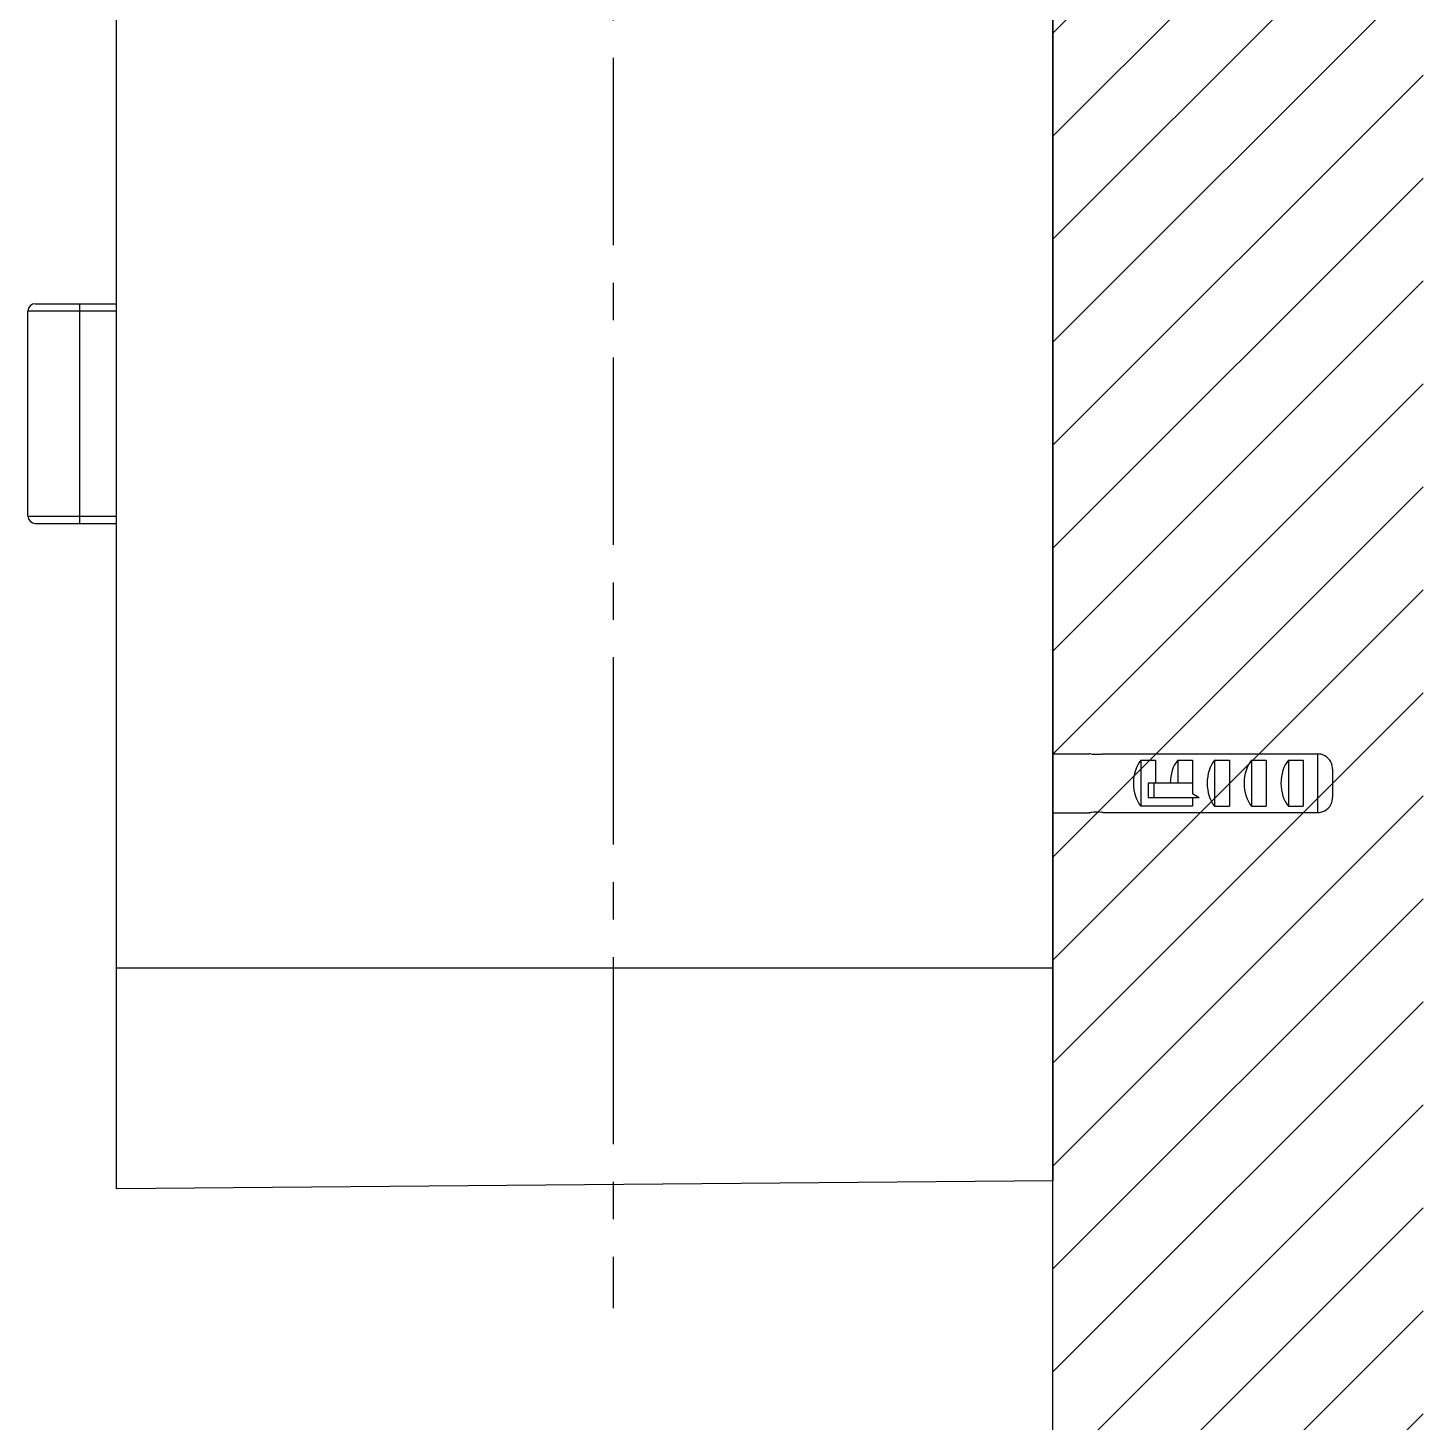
# Model space of a CAD drawing. Header units: millimetres. Extents: x 4625 to 5171, y -2661 to -1889.
# Drawn here: x 5045.09 to 5092.38, y -2491.88 to -2444.62 of the extents above; entities that cross this region are included whole.
import ezdxf

# ---------------------------------------------------------------- set-up
doc = ezdxf.new("R2010")
doc.units = ezdxf.units.MM
doc.header["$LTSCALE"] = 0.1
doc.linetypes.add('CENTERX2', pattern=[101.6, 63.5, -12.7, 12.7, -12.7])
for name, color, linetype in [('CENTER', 1, 'CENTERX2'), ('DEF_LAYER_AXIS', 7, 'Continuous'), ('DEF_LAYER_CUT_FEAT', 7, 'Continuous'), ('hatch', 2, 'Continuous')]:
    doc.layers.add(name, color=color, linetype=linetype)

msp = doc.modelspace()

# ---------------------------------------------------------------- hatches: boundary and pattern name
at = {"layer": 'hatch'}
h = msp.add_hatch(dxfattribs=at)
h.set_pattern_fill('ANSI31', color=256, scale=0.777568)
h.set_pattern_definition([(45, (4291.64, -2587.0866), (-1.7456907, 1.7456907), [])])
edge = h.paths.add_edge_path()
edge.add_spline(control_points=[(5079.845, -2352.2206), (5079.9028, -2352.2346), (5080.005, -2352.251), (5080.1458, -2352.251), (5080.2263, -2352.2409), (5080.2633, -2352.2343)], knot_values=[0, 0, 0, 0, 0.4237752, 0.7322165, 1, 1, 1, 1], degree=3, periodic=0)
edge.add_line((5079.8862, -2352.2264), (5080.303, -2352.2264))
edge.add_arc((5080.07, -2351.1589), 1.0927, 280.19055, 282.31636, ccw=False)
edge.add_spline(control_points=[(5080.2633, -2352.2343), (5080.2263, -2352.2409), (5080.1458, -2352.251), (5080.005, -2352.251), (5079.9028, -2352.2346), (5079.845, -2352.2206)], knot_values=[0, 0, 0, 0, 0.2677835, 0.5762248, 1, 1, 1, 1], degree=3, periodic=0)
edge.add_line((5079.8365, -2352.2657), (5079.8365, -2354.2107))
edge.add_line((5079.8365, -2354.2107), (5079.8862, -2354.2107))
edge.add_spline(control_points=[(5080.2633, -2354.2028), (5080.2263, -2354.1962), (5080.1458, -2354.1861), (5080.005, -2354.1861), (5079.9028, -2354.2025), (5079.845, -2354.2165)], knot_values=[0, 0, 0, 0, 0.2677887, 0.5762346, 1, 1, 1, 1], degree=3, periodic=0)
edge.add_line((5081.4014, -2353.9992), (5081.5866, -2353.9992))
edge.add_ellipse((5082.0032, -2353.2186), major_axis=(0, -1), ratio=0.6666667, start_angle=218.68219, end_angle=321.31781, ccw=False)
edge.add_line((5081.0188, -2352.2264), (5079.8862, -2352.2264))
edge.add_spline(control_points=[(5079.845, -2352.2206), (5079.9028, -2352.2346), (5080.005, -2352.251), (5080.1458, -2352.251), (5080.2263, -2352.2409), (5080.2633, -2352.2343)], knot_values=[0, 0, 0, 0, 0.4237752, 0.7322165, 1, 1, 1, 1], degree=3, periodic=0)
edge.add_arc((5080.07, -2351.1589), 1.0927, 280.19055, 282.31636)
edge.add_line((5080.303, -2352.2264), (5088.0867, -2352.2264))
edge.add_line((5088.0867, -2352.2264), (5088.0867, -2354.2107))
edge.add_line((5088.0867, -2354.2107), (5079.8862, -2354.2107))
edge.add_spline(control_points=[(5080.2633, -2354.2028), (5080.2263, -2354.1962), (5080.1458, -2354.1861), (5080.005, -2354.1861), (5079.9028, -2354.2025), (5079.845, -2354.2165)], knot_values=[0, 0, 0, 0, 0.2677887, 0.5762346, 1, 1, 1, 1], degree=3, periodic=0)
edge.add_line((5079.845, -2354.2165), (5079.8365, -2354.2186))
edge.add_line((5079.8365, -2354.2186), (5079.8365, -2367.2189))
edge.add_line((5079.8365, -2367.2189), (5079.845, -2367.221))
edge.add_spline(control_points=[(5079.845, -2367.221), (5079.9028, -2367.2349), (5080.005, -2367.2513), (5080.1458, -2367.2513), (5080.2263, -2367.2413), (5080.2633, -2367.2346)], knot_values=[0, 0, 0, 0, 0.4237752, 0.7322165, 1, 1, 1, 1], degree=3, periodic=0)
edge.add_line((5079.8862, -2367.2267), (5080.303, -2367.2267))
edge.add_arc((5080.07, -2366.1592), 1.0927, 280.19055, 282.31636, ccw=False)
edge.add_spline(control_points=[(5080.2633, -2367.2346), (5080.2263, -2367.2413), (5080.1458, -2367.2513), (5080.005, -2367.2513), (5079.9028, -2367.2349), (5079.845, -2367.221)], knot_values=[0, 0, 0, 0, 0.2677835, 0.5762248, 1, 1, 1, 1], degree=3, periodic=0)
edge.add_line((5079.8365, -2367.266), (5079.8365, -2369.2111))
edge.add_line((5079.8365, -2369.2111), (5079.8862, -2369.2111))
edge.add_spline(control_points=[(5080.2633, -2369.2032), (5080.2263, -2369.1965), (5080.1458, -2369.1864), (5080.005, -2369.1864), (5079.9028, -2369.2028), (5079.845, -2369.2168)], knot_values=[0, 0, 0, 0, 0.2677887, 0.5762346, 1, 1, 1, 1], degree=3, periodic=0)
edge.add_line((5081.4014, -2368.9995), (5081.5866, -2368.9995))
edge.add_ellipse((5082.0032, -2368.2189), major_axis=(0, -1), ratio=0.6666667, start_angle=218.68219, end_angle=321.31781, ccw=False)
edge.add_line((5081.0188, -2367.2267), (5079.8862, -2367.2267))
edge.add_spline(control_points=[(5079.845, -2367.221), (5079.9028, -2367.2349), (5080.005, -2367.2513), (5080.1458, -2367.2513), (5080.2263, -2367.2413), (5080.2633, -2367.2346)], knot_values=[0, 0, 0, 0, 0.4237752, 0.7322165, 1, 1, 1, 1], degree=3, periodic=0)
edge.add_arc((5080.07, -2366.1592), 1.0927, 280.19055, 282.31636)
edge.add_line((5080.303, -2367.2267), (5088.0867, -2367.2267))
edge.add_line((5088.0867, -2367.2267), (5088.0867, -2369.2111))
edge.add_line((5088.0867, -2369.2111), (5079.8862, -2369.2111))
edge.add_spline(control_points=[(5080.2633, -2369.2032), (5080.2263, -2369.1965), (5080.1458, -2369.1864), (5080.005, -2369.1864), (5079.9028, -2369.2028), (5079.845, -2369.2168)], knot_values=[0, 0, 0, 0, 0.2677887, 0.5762346, 1, 1, 1, 1], degree=3, periodic=0)
edge.add_line((5079.845, -2369.2168), (5079.8365, -2369.2189))
edge.add_line((5079.8365, -2369.2189), (5079.8365, -2605.0328))
edge.add_line((5079.8365, -2605.0328), (5092.384, -2605.0328))
edge.add_line((5092.384, -2605.0328), (5092.384, -2028.6666))
edge.add_line((5092.384, -2028.6666), (5079.8365, -2028.6666))
edge.add_line((5079.8365, -2028.6666), (5079.8365, -2352.2185))
edge.add_line((5079.8365, -2352.2185), (5079.845, -2352.2206))

# ---------------------------------------------------------------- linework, layer by layer
msp.add_line((5079.8365, -2605.0328), (5079.8365, -2028.0562))
at = {"color": 7, "linetype": 'Continuous'}
for p, q in [((5079.8434, -2483.7025), (5079.8434, -2371.7566)), ((5048.0934, -2483.9796), (5048.0934, -2399.5266)), ((5048.0934, -2454.2173), (5045.0934, -2454.2173)), ((5045.0934, -2461.1673), (5045.0934, -2454.2173)), ((5045.3434, -2453.9673), (5048.0934, -2453.9673)), ((5046.8434, -2453.9673), (5046.8434, -2461.4173)), ((5045.0934, -2461.1673), (5048.0934, -2461.1673)), ((5045.3434, -2461.4173), (5048.0934, -2461.4173)), ((5084.5664, -2470.2239), (5083.0682, -2470.2239)), ((5083.0682, -2470.2239), (5083.0682, -2470.7239)), ((5083.2553, -2470.2239), (5083.2553, -2470.7239)), ((5084.5664, -2470.2239), (5084.5664, -2470.5881)), ((5084.7897, -2470.7239), (5083.0682, -2470.7239)), ((5084.7897, -2470.7239), (5084.5664, -2470.5881)), ((5084.5664, -2470.7239), (5084.5664, -2471.0045)), ((5048.0934, -2476.4796), (5079.8434, -2476.4796)), ((5079.8434, -2483.7025), (5048.0934, -2483.9796))]:
    msp.add_line(p, q, dxfattribs=at)
for centre, start, end in [((5045.3434, -2454.2173), 90, 180), ((5045.3434, -2461.1673), 180, 270)]:
    msp.add_arc(centre, 0.25, start, end, dxfattribs=at)
at = {"layer": 'CENTER'}
msp.add_line((5064.9341, -2090.0355), (5064.9341, -2488.0228), dxfattribs=at)
at = {"layer": 'DEF_LAYER_AXIS', "color": 7, "linetype": 'Continuous'}
for p, q in [((5079.8434, -2469.2239), (5081.0664, -2469.2239)), ((5081.0997, -2469.2317), (5081.0664, -2469.2239)), ((5081.5329, -2469.2317), (5088.8164, -2469.2317)), ((5088.8164, -2471.216), (5088.8164, -2469.2317)), ((5089.3164, -2469.7397), (5089.3164, -2470.708)), ((5079.8434, -2471.2239), (5081.0664, -2471.2239)), ((5081.5329, -2471.216), (5088.8164, -2471.216))]:
    msp.add_line(p, q, dxfattribs=at)
for centre, radius, start, end in [((5081.2998, -2468.1642), 1.0926, 280.1908, 282.31636), ((5088.8162, -2469.7293), 0.4976, 78.66069, 89.98322), ((5088.7901, -2469.7396), 0.5262, 359.9881, 10.87947), ((5088.7901, -2470.7081), 0.5262, 349.12053, 0.0119), ((5081.3016, -2472.2746), 1.0835, 77.6747, 79.81816), ((5088.8162, -2470.7184), 0.4976, 270.01678, 281.33931)]:
    msp.add_arc(centre, radius, start, end, dxfattribs=at)
for points, knots in [([(5081.4931, -2469.2396), (5081.4613, -2469.2453), (5081.3307, -2469.2628), (5081.1967, -2469.2528), (5081.0997, -2469.2317)], [0, 0, 0, 0, 0.2459168, 1, 1, 1, 1]), ([(5089.3069, -2469.6403), (5089.2884, -2469.5445), (5089.1936, -2469.3593), (5089.0097, -2469.2606), (5088.914, -2469.2414)], [0, 0, 0, 0, 0.5001261, 1, 1, 1, 1]), ([(5088.914, -2471.2063), (5089.0097, -2471.1871), (5089.1936, -2471.0884), (5089.2884, -2470.9032), (5089.3069, -2470.8074)], [0, 0, 0, 0, 0.4998739, 1, 1, 1, 1]), ([(5081.0748, -2471.2218), (5081.0962, -2471.2166), (5081.2329, -2471.1874), (5081.377, -2471.1873), (5081.4931, -2471.2081)], [0, 0, 0, 0, 0.1570974, 1, 1, 1, 1])]:
    msp.add_open_spline(points, degree=3, knots=knots, dxfattribs=at)
msp.add_open_spline([(5081.0748, -2471.2218), (5081.072, -2471.2225), (5081.0692, -2471.2232), (5081.0664, -2471.2239)], degree=3, dxfattribs=at)
at = {"layer": 'DEF_LAYER_CUT_FEAT', "color": 7, "linetype": 'Continuous'}
for p, q in [((5082.8164, -2469.4432), (5083.3164, -2469.4432)), ((5082.8164, -2469.4432), (5082.8164, -2471.0045)), ((5083.3164, -2469.4432), (5083.3164, -2470.2239)), ((5084.0664, -2469.4432), (5084.5664, -2469.4432)), ((5084.0664, -2469.4432), (5084.0664, -2470.2239)), ((5084.5664, -2469.4432), (5084.5664, -2470.2239)), ((5085.3164, -2469.4432), (5085.8164, -2469.4432)), ((5085.3164, -2469.4432), (5085.3164, -2471.0045)), ((5085.8164, -2469.4432), (5085.8164, -2471.0045)), ((5086.5664, -2469.4432), (5087.0664, -2469.4432)), ((5086.5664, -2469.4432), (5086.5664, -2471.0045)), ((5087.0664, -2469.4432), (5087.0664, -2471.0045)), ((5087.8164, -2469.4432), (5088.3164, -2469.4432)), ((5087.8164, -2469.4432), (5087.8164, -2471.0045)), ((5088.3164, -2469.4432), (5088.3164, -2471.0045)), ((5084.5664, -2471.0045), (5082.8164, -2471.0045)), ((5085.3164, -2471.0045), (5085.8164, -2471.0045)), ((5086.5664, -2471.0045), (5087.0664, -2471.0045)), ((5087.8164, -2471.0045), (5088.3164, -2471.0045))]:
    msp.add_line(p, q, dxfattribs=at)
for centre, end_param in [((5083.233, -2470.2239), 2.4664611), ((5084.483, -2470.2239), 1.5707963), ((5085.733, -2470.2239), 2.4664611), ((5086.983, -2470.2239), 2.4664611), ((5088.233, -2470.2239), 2.4664611)]:
    msp.add_ellipse(centre, major_axis=(0, 1), ratio=0.6666667, start_param=0.6751315, end_param=end_param, dxfattribs=at)

doc.saveas('drawing.dxf')
